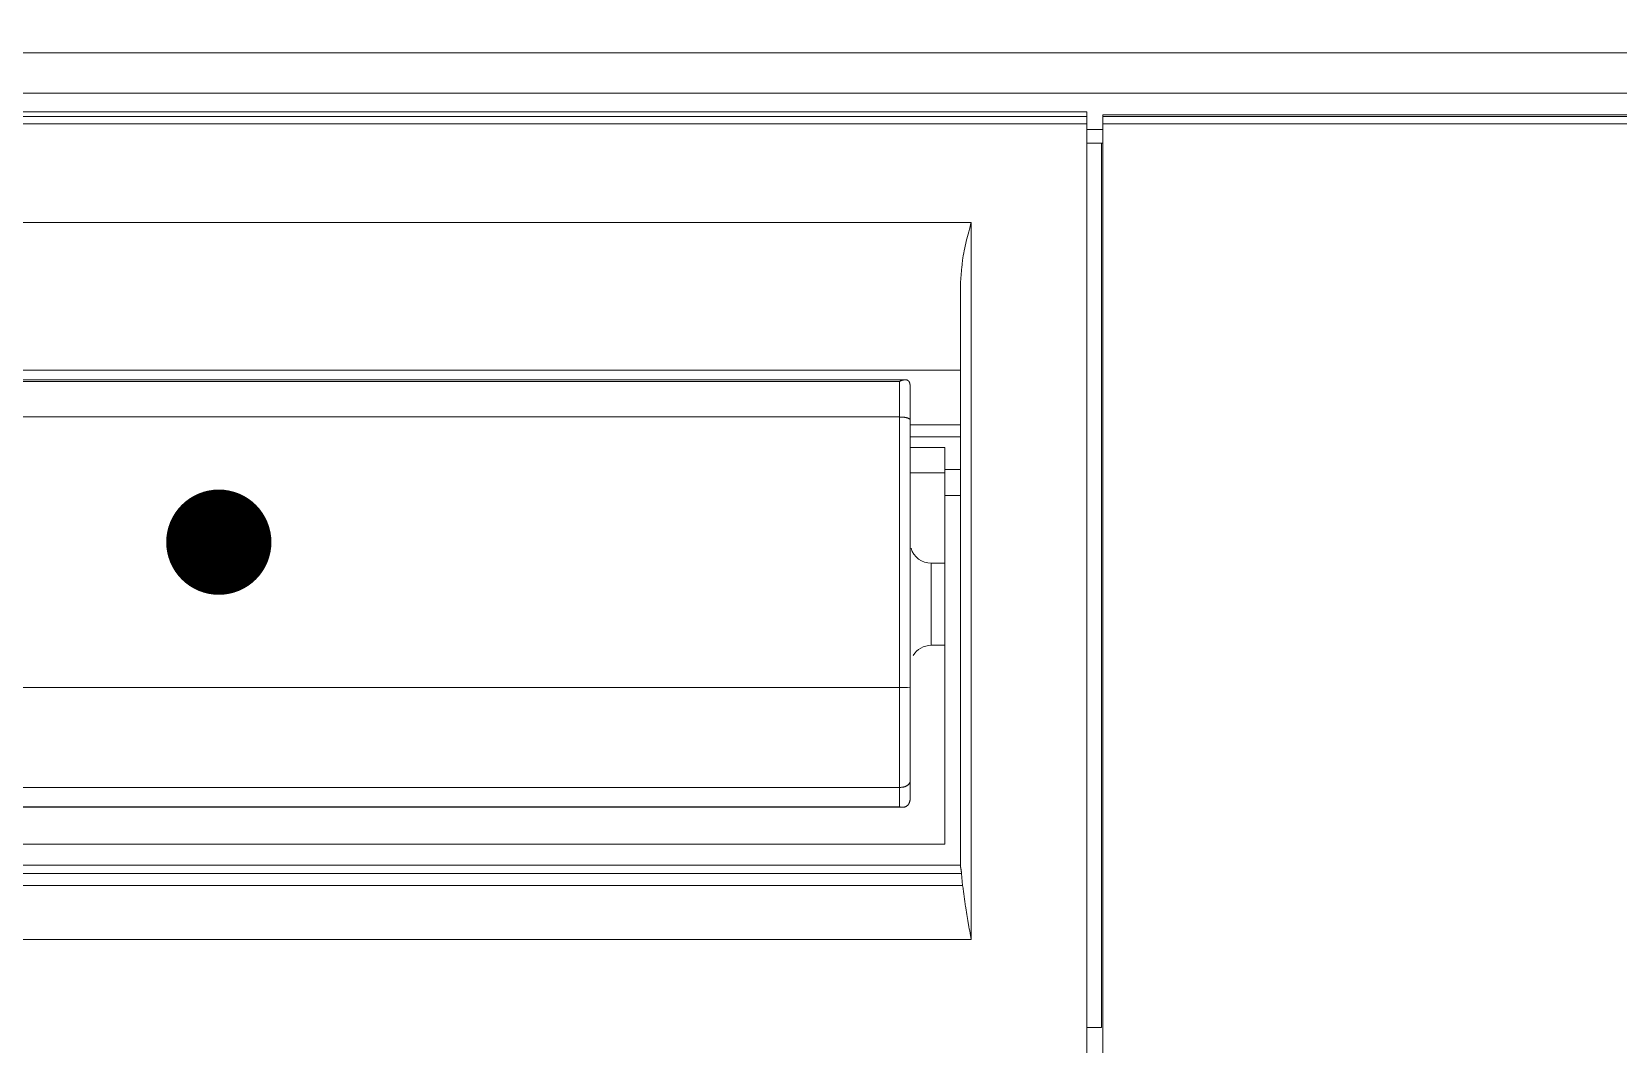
# Model space of a CAD drawing. Header units: metres. Extents: x -101133.8 to -101066.7, y -24899.3 to -24824.7.
# Drawn here: x -101106.5502 to -101106.3994, y -24853.2 to -24853.1038 of the extents above; entities that cross this region are included whole.
import ezdxf

# ---------------------------------------------------------------- set-up
doc = ezdxf.new("R2010")
doc.units = ezdxf.units.M
doc.header["$LTSCALE"] = 0.2
doc.header["$PDSIZE"] = -5
doc.layers.add('CMT-CVC-MATERIEL', color=30, linetype='Continuous')
doc.layers.add('CMT-VRV1', color=5, linetype='Continuous')

# ---------------------------------------------------------------- blocks, each defined once
blk = doc.blocks.new('Cassette 600x600')
at = {"linetype": 'Continuous', "lineweight": 13}
for p, q in [((-19987.53, 565.59), (-20573.93, 565.59)), ((-20573.93, 561.77), (-19987.53, 561.77)), ((-20434.23, 560.01), (-20127.23, 560.01)), ((-20434.23, 559.55), (-20127.23, 559.55)), ((-20127.23, 560.01), (-20127.23, 559.55)), ((-20127.23, 559.55), (-20127.23, 558.84)), ((-19987.53, 559.7), (-20125.73, 559.7)), ((-20125.73, 559.7), (-20125.73, 559.55)), ((-20125.73, 559.55), (-19988.84, 559.55)), ((-20125.73, 558.84), (-20125.73, 559.55)), ((-20127.23, 558.84), (-20434.23, 558.84)), ((-20127.23, 558.84), (-20127.23, 464.01)), ((-20125.73, 558.31), (-20127.23, 558.31)), ((-20125.73, 558.84), (-20125.73, 464.01)), ((-19988.84, 558.84), (-20125.73, 558.84)), ((-20125.83, 557.01), (-20127.23, 557.01)), ((-20125.83, 473.01), (-20125.83, 557.01)), ((-20125.73, 557.01), (-20125.83, 557.01)), ((-20423.23, 549.49), (-20138.23, 549.49)), ((-20138.23, 549.49), (-20138.23, 481.35)), ((-20139.23, 488.26), (-20139.23, 543.91)), ((-20139.23, 535.45), (-20422.23, 535.45)), ((-20144.51, 534.54), (-20416.95, 534.54)), ((-20145.03, 534.38), (-20416.43, 534.38)), ((-20145.03, 531.01), (-20145.03, 534.38)), ((-20144.04, 534.08), (-20144.03, 533.86)), ((-20144.03, 533.86), (-20144.03, 530.71)), ((-20416.43, 531.01), (-20145.03, 531.01)), ((-20145.03, 505.31), (-20145.03, 531.01)), ((-20144.03, 530.71), (-20144.03, 505.34)), ((-20139.23, 530.27), (-20144.03, 530.27)), ((-20139.23, 529.11), (-20144.03, 529.11)), ((-20144.03, 528.12), (-20140.73, 528.12)), ((-20140.73, 526.01), (-20140.73, 528.12)), ((-20144.03, 525.71), (-20140.73, 525.71)), ((-20140.73, 526.01), (-20139.23, 526.01)), ((-20140.73, 523.54), (-20140.73, 526.01)), ((-20140.73, 523.54), (-20140.73, 490.41)), ((-20139.23, 523.54), (-20140.73, 523.54)), ((-20140.73, 517.11), (-20142.03, 517.11)), ((-20142.03, 517.11), (-20142.03, 509.31)), ((-20142.03, 509.31), (-20140.73, 509.31)), ((-20416.43, 505.31), (-20145.03, 505.31)), ((-20145.03, 495.81), (-20145.03, 505.31)), ((-20144.03, 505.34), (-20144.03, 496.41)), ((-20144.03, 496.41), (-20144.03, 494.81)), ((-20416.43, 495.81), (-20145.03, 495.81)), ((-20145.03, 493.96), (-20145.03, 495.81)), ((-20144.03, 494.81), (-20144.04, 494.63)), ((-20416.69, 493.92), (-20144.77, 493.92)), ((-20416.43, 493.96), (-20145.03, 493.96)), ((-20420.73, 490.41), (-20140.73, 490.41)), ((-20139.14, 487.63), (-20422.32, 487.63)), ((-20422.23, 488.41), (-20139.23, 488.41)), ((-20139.04, 486.48), (-20139.14, 487.63)), ((-20422.42, 486.48), (-20139.04, 486.48)), ((-20138.23, 481.35), (-20423.23, 481.35)), ((-20125.83, 473.01), (-20127.23, 473.01))]:
    blk.add_line(p, q, dxfattribs=at)
at = {"linetype": 'Continuous', "const_width": 5}
blk.add_lwpolyline([(-20212.23, 519.11, 1), (-20207.23, 519.11, 1)], format="xyb", close=True, dxfattribs=at)
at = {"linetype": 'Continuous', "lineweight": 13}
for centre, radius, start, end in [((-20142.03, 519.11), 2, 196.6773, 270), ((-20142.03, 507.31), 2, 90, 149.2042), ((-20144.78, 513.57), 8.27, 268.2687, 275.2085)]:
    blk.add_arc(centre, radius, start, end, dxfattribs=at)
for points, knots in [([(-20139.23, 543.91), (-20139.22, 544.07), (-20139.21, 544.24), (-20139.19, 544.41), (-20139.18, 544.57), (-20139.17, 544.74), (-20139.15, 544.91), (-20139.14, 545.08), (-20139.12, 545.25), (-20139.1, 545.41), (-20139.09, 545.57), (-20139.07, 545.7), (-20139.04, 545.91), (-20139.01, 546.15), (-20138.95, 546.5), (-20138.89, 546.81), (-20138.82, 547.13), (-20138.76, 547.42), (-20138.69, 547.71), (-20138.62, 548), (-20138.55, 548.28), (-20138.46, 548.6), (-20138.38, 548.92), (-20138.29, 549.27), (-20138.24, 549.47), (-20138.24, 549.47), (-20138.24, 549.47), (-20138.23, 549.47), (-20138.23, 549.48), (-20138.23, 549.48), (-20138.23, 549.48), (-20138.23, 549.48), (-20138.23, 549.48), (-20138.23, 549.49), (-20138.23, 549.49), (-20138.23, 549.49), (-20138.23, 549.49)], [0, 0, 0, 0, 1, 1, 1, 2, 2, 2, 3, 3, 3, 4, 4, 4, 5, 5, 5, 6, 6, 6, 7, 7, 7, 8, 8, 8, 9, 9, 9, 10, 10, 10, 11, 11, 11, 12, 12, 12, 12]), ([(-20145.03, 534.38), (-20145.03, 534.38), (-20145.03, 534.38), (-20145.03, 534.38), (-20145.03, 534.38), (-20145.03, 534.38), (-20145.03, 534.38), (-20145.03, 534.38), (-20145.03, 534.38), (-20145.03, 534.38), (-20145.03, 534.39), (-20145.03, 534.39), (-20145.02, 534.39), (-20145.02, 534.39), (-20145.02, 534.39), (-20145.01, 534.39), (-20145.01, 534.39), (-20145, 534.4), (-20145, 534.4), (-20144.99, 534.4), (-20144.99, 534.4), (-20144.99, 534.41), (-20144.98, 534.41), (-20144.98, 534.41), (-20144.97, 534.41), (-20144.95, 534.42), (-20144.92, 534.44), (-20144.88, 534.45), (-20144.85, 534.47), (-20144.82, 534.48), (-20144.79, 534.49), (-20144.76, 534.5), (-20144.74, 534.51), (-20144.7, 534.51), (-20144.67, 534.52), (-20144.64, 534.53), (-20144.62, 534.53), (-20144.59, 534.54), (-20144.57, 534.54), (-20144.55, 534.54), (-20144.53, 534.54), (-20144.51, 534.54), (-20144.49, 534.54), (-20144.47, 534.54), (-20144.45, 534.54), (-20144.43, 534.54), (-20144.41, 534.54), (-20144.39, 534.53), (-20144.37, 534.53), (-20144.35, 534.52), (-20144.34, 534.52), (-20144.33, 534.52), (-20144.31, 534.51), (-20144.3, 534.51), (-20144.29, 534.5), (-20144.27, 534.49), (-20144.26, 534.49), (-20144.25, 534.48), (-20144.24, 534.47), (-20144.22, 534.46), (-20144.21, 534.45), (-20144.2, 534.44), (-20144.2, 534.44), (-20144.19, 534.43), (-20144.18, 534.42), (-20144.18, 534.42), (-20144.17, 534.41), (-20144.16, 534.4), (-20144.16, 534.39), (-20144.15, 534.38), (-20144.14, 534.37), (-20144.14, 534.37), (-20144.13, 534.36), (-20144.13, 534.35), (-20144.12, 534.34), (-20144.11, 534.33), (-20144.11, 534.32), (-20144.1, 534.31), (-20144.1, 534.3), (-20144.09, 534.29), (-20144.09, 534.27), (-20144.09, 534.26), (-20144.08, 534.25), (-20144.08, 534.24), (-20144.07, 534.23), (-20144.07, 534.22), (-20144.07, 534.2), (-20144.06, 534.19), (-20144.06, 534.18), (-20144.06, 534.17), (-20144.06, 534.15), (-20144.05, 534.14), (-20144.05, 534.13), (-20144.05, 534.12), (-20144.05, 534.1), (-20144.05, 534.09), (-20144.04, 534.08)], [0, 0, 0, 0, 1, 1, 1, 2, 2, 2, 3, 3, 3, 4, 4, 4, 5, 5, 5, 6, 6, 6, 7, 7, 7, 8, 8, 8, 9, 9, 9, 10, 10, 10, 11, 11, 11, 12, 12, 12, 13, 13, 13, 14, 14, 14, 15, 15, 15, 16, 16, 16, 17, 17, 17, 18, 18, 18, 19, 19, 19, 20, 20, 20, 21, 21, 21, 22, 22, 22, 23, 23, 23, 24, 24, 24, 25, 25, 25, 26, 26, 26, 27, 27, 27, 28, 28, 28, 29, 29, 29, 30, 30, 30, 31, 31, 31, 32, 32, 32, 32]), ([(-20145.03, 531.01), (-20145, 531), (-20144.97, 531), (-20144.95, 531), (-20144.92, 531), (-20144.89, 531), (-20144.86, 531), (-20144.83, 531), (-20144.81, 531), (-20144.78, 531), (-20144.75, 530.99), (-20144.73, 530.99), (-20144.7, 530.99), (-20144.67, 530.99), (-20144.65, 530.98), (-20144.62, 530.98), (-20144.59, 530.98), (-20144.57, 530.97), (-20144.55, 530.97), (-20144.52, 530.96), (-20144.5, 530.96), (-20144.47, 530.96), (-20144.45, 530.95), (-20144.43, 530.95), (-20144.41, 530.94), (-20144.38, 530.94), (-20144.36, 530.93), (-20144.34, 530.92), (-20144.32, 530.92), (-20144.3, 530.91), (-20144.28, 530.91), (-20144.26, 530.9), (-20144.25, 530.89), (-20144.23, 530.89), (-20144.21, 530.88), (-20144.2, 530.87), (-20144.18, 530.87), (-20144.17, 530.86), (-20144.15, 530.85), (-20144.14, 530.85), (-20144.13, 530.84), (-20144.12, 530.83), (-20144.11, 530.82), (-20144.09, 530.82), (-20144.09, 530.81), (-20144.08, 530.8), (-20144.07, 530.79), (-20144.06, 530.78), (-20144.05, 530.78), (-20144.05, 530.77), (-20144.05, 530.77), (-20144.05, 530.77), (-20144.04, 530.76), (-20144.04, 530.76), (-20144.04, 530.75), (-20144.04, 530.75), (-20144.04, 530.75), (-20144.03, 530.74), (-20144.03, 530.74), (-20144.03, 530.73), (-20144.03, 530.73), (-20144.03, 530.73), (-20144.03, 530.73), (-20144.03, 530.72), (-20144.03, 530.72), (-20144.03, 530.72), (-20144.03, 530.72), (-20144.03, 530.72), (-20144.03, 530.72), (-20144.03, 530.72), (-20144.03, 530.72), (-20144.03, 530.71), (-20144.03, 530.71)], [0, 0, 0, 0, 1, 1, 1, 2, 2, 2, 3, 3, 3, 4, 4, 4, 5, 5, 5, 6, 6, 6, 7, 7, 7, 8, 8, 8, 9, 9, 9, 10, 10, 10, 11, 11, 11, 12, 12, 12, 13, 13, 13, 14, 14, 14, 15, 15, 15, 16, 16, 16, 17, 17, 17, 18, 18, 18, 19, 19, 19, 20, 20, 20, 21, 21, 21, 22, 22, 22, 23, 23, 23, 24, 24, 24, 24]), ([(-20145.03, 495.81), (-20145, 495.81), (-20144.97, 495.81), (-20144.95, 495.81), (-20144.92, 495.81), (-20144.89, 495.81), (-20144.86, 495.82), (-20144.83, 495.82), (-20144.81, 495.82), (-20144.78, 495.83), (-20144.75, 495.83), (-20144.73, 495.83), (-20144.7, 495.84), (-20144.67, 495.84), (-20144.65, 495.85), (-20144.62, 495.86), (-20144.59, 495.86), (-20144.57, 495.87), (-20144.55, 495.88), (-20144.52, 495.89), (-20144.5, 495.9), (-20144.47, 495.91), (-20144.45, 495.92), (-20144.43, 495.93), (-20144.41, 495.94), (-20144.38, 495.95), (-20144.36, 495.96), (-20144.34, 495.97), (-20144.32, 495.98), (-20144.3, 495.99), (-20144.28, 496.01), (-20144.26, 496.02), (-20144.25, 496.03), (-20144.23, 496.05), (-20144.21, 496.06), (-20144.2, 496.07), (-20144.18, 496.09), (-20144.17, 496.1), (-20144.15, 496.12), (-20144.14, 496.13), (-20144.13, 496.15), (-20144.12, 496.16), (-20144.11, 496.18), (-20144.09, 496.19), (-20144.09, 496.21), (-20144.08, 496.23), (-20144.07, 496.24), (-20144.06, 496.26), (-20144.05, 496.27), (-20144.05, 496.28), (-20144.05, 496.29), (-20144.05, 496.3), (-20144.04, 496.31), (-20144.04, 496.32), (-20144.04, 496.32), (-20144.04, 496.33), (-20144.04, 496.34), (-20144.03, 496.35), (-20144.03, 496.36), (-20144.03, 496.37), (-20144.03, 496.38), (-20144.03, 496.38), (-20144.03, 496.38), (-20144.03, 496.38), (-20144.03, 496.39), (-20144.03, 496.39), (-20144.03, 496.39), (-20144.03, 496.39), (-20144.03, 496.4), (-20144.03, 496.4), (-20144.03, 496.4), (-20144.03, 496.4), (-20144.03, 496.41)], [0, 0, 0, 0, 1, 1, 1, 2, 2, 2, 3, 3, 3, 4, 4, 4, 5, 5, 5, 6, 6, 6, 7, 7, 7, 8, 8, 8, 9, 9, 9, 10, 10, 10, 11, 11, 11, 12, 12, 12, 13, 13, 13, 14, 14, 14, 15, 15, 15, 16, 16, 16, 17, 17, 17, 18, 18, 18, 19, 19, 19, 20, 20, 20, 21, 21, 21, 22, 22, 22, 23, 23, 23, 24, 24, 24, 24]), ([(-20144.04, 494.63), (-20144.04, 494.62), (-20144.04, 494.6), (-20144.04, 494.59), (-20144.05, 494.58), (-20144.05, 494.57), (-20144.05, 494.55), (-20144.05, 494.54), (-20144.06, 494.53), (-20144.06, 494.52), (-20144.06, 494.51), (-20144.06, 494.49), (-20144.07, 494.48), (-20144.07, 494.47), (-20144.07, 494.45), (-20144.08, 494.44), (-20144.08, 494.43), (-20144.08, 494.42), (-20144.09, 494.4), (-20144.09, 494.39), (-20144.1, 494.38), (-20144.1, 494.37), (-20144.11, 494.36), (-20144.11, 494.34), (-20144.12, 494.33), (-20144.12, 494.32), (-20144.13, 494.31), (-20144.13, 494.3), (-20144.14, 494.28), (-20144.15, 494.27), (-20144.15, 494.26), (-20144.16, 494.25), (-20144.17, 494.24), (-20144.17, 494.23), (-20144.18, 494.22), (-20144.19, 494.21), (-20144.19, 494.2), (-20144.2, 494.19), (-20144.21, 494.17), (-20144.23, 494.16), (-20144.24, 494.14), (-20144.25, 494.13), (-20144.26, 494.12), (-20144.27, 494.11), (-20144.29, 494.09), (-20144.3, 494.08), (-20144.31, 494.07), (-20144.32, 494.06), (-20144.34, 494.05), (-20144.35, 494.04), (-20144.37, 494.03), (-20144.39, 494.02), (-20144.41, 494.01), (-20144.43, 494), (-20144.45, 493.99), (-20144.46, 493.98), (-20144.48, 493.97), (-20144.5, 493.96), (-20144.52, 493.96), (-20144.54, 493.95), (-20144.56, 493.94), (-20144.59, 493.94), (-20144.61, 493.93), (-20144.64, 493.93), (-20144.67, 493.92), (-20144.7, 493.92), (-20144.73, 493.92), (-20144.75, 493.92), (-20144.78, 493.92), (-20144.81, 493.92), (-20144.84, 493.92), (-20144.87, 493.92), (-20144.89, 493.93), (-20144.91, 493.93), (-20144.92, 493.93), (-20144.93, 493.93), (-20144.94, 493.94), (-20144.95, 493.94), (-20144.96, 493.94), (-20144.97, 493.94), (-20144.98, 493.94), (-20144.99, 493.95), (-20145, 493.95), (-20145.02, 493.95), (-20145.02, 493.96), (-20145.03, 493.96), (-20145.03, 493.96), (-20145.03, 493.96), (-20145.03, 493.96), (-20145.03, 493.96), (-20145.03, 493.96), (-20145.03, 493.96), (-20145.03, 493.96), (-20145.03, 493.96), (-20145.03, 493.96), (-20145.03, 493.96), (-20145.03, 493.96)], [0, 0, 0, 0, 1, 1, 1, 2, 2, 2, 3, 3, 3, 4, 4, 4, 5, 5, 5, 6, 6, 6, 7, 7, 7, 8, 8, 8, 9, 9, 9, 10, 10, 10, 11, 11, 11, 12, 12, 12, 13, 13, 13, 14, 14, 14, 15, 15, 15, 16, 16, 16, 17, 17, 17, 18, 18, 18, 19, 19, 19, 20, 20, 20, 21, 21, 21, 22, 22, 22, 23, 23, 23, 24, 24, 24, 25, 25, 25, 26, 26, 26, 27, 27, 27, 28, 28, 28, 29, 29, 29, 30, 30, 30, 31, 31, 31, 32, 32, 32, 32]), ([(-20139.14, 487.63), (-20139.14, 487.65), (-20139.15, 487.68), (-20139.15, 487.71), (-20139.15, 487.73), (-20139.16, 487.76), (-20139.16, 487.79), (-20139.16, 487.81), (-20139.17, 487.84), (-20139.17, 487.86), (-20139.17, 487.89), (-20139.18, 487.91), (-20139.18, 487.94), (-20139.19, 487.96), (-20139.19, 487.98), (-20139.19, 488.01), (-20139.2, 488.03), (-20139.2, 488.05), (-20139.21, 488.07), (-20139.21, 488.09), (-20139.21, 488.11), (-20139.22, 488.13), (-20139.22, 488.15), (-20139.22, 488.17), (-20139.22, 488.19), (-20139.23, 488.19), (-20139.23, 488.2), (-20139.23, 488.2), (-20139.23, 488.21), (-20139.23, 488.22), (-20139.23, 488.22), (-20139.23, 488.23), (-20139.23, 488.24), (-20139.23, 488.24), (-20139.23, 488.25), (-20139.23, 488.25), (-20139.23, 488.26)], [0, 0, 0, 0, 1, 1, 1, 2, 2, 2, 3, 3, 3, 4, 4, 4, 5, 5, 5, 6, 6, 6, 7, 7, 7, 8, 8, 8, 9, 9, 9, 10, 10, 10, 11, 11, 11, 12, 12, 12, 12]), ([(-20138.23, 481.35), (-20138.23, 481.35), (-20138.23, 481.36), (-20138.23, 481.36), (-20138.23, 481.36), (-20138.23, 481.37), (-20138.23, 481.37), (-20138.23, 481.37), (-20138.23, 481.37), (-20138.23, 481.38), (-20138.24, 481.38), (-20138.24, 481.38), (-20138.24, 481.39), (-20138.27, 481.56), (-20138.32, 481.89), (-20138.37, 482.17), (-20138.42, 482.46), (-20138.47, 482.71), (-20138.51, 482.96), (-20138.55, 483.22), (-20138.6, 483.47), (-20138.64, 483.75), (-20138.69, 484.02), (-20138.73, 484.32), (-20138.77, 484.53), (-20138.8, 484.73), (-20138.82, 484.87), (-20138.84, 485.02), (-20138.86, 485.17), (-20138.88, 485.34), (-20138.9, 485.51), (-20138.93, 485.67), (-20138.95, 485.83), (-20138.97, 485.99), (-20138.99, 486.15), (-20139.01, 486.32), (-20139.04, 486.48)], [0, 0, 0, 0, 1, 1, 1, 2, 2, 2, 3, 3, 3, 4, 4, 4, 5, 5, 5, 6, 6, 6, 7, 7, 7, 8, 8, 8, 9, 9, 9, 10, 10, 10, 11, 11, 11, 12, 12, 12, 12])]:
    blk.add_open_spline(points, degree=3, knots=knots, dxfattribs=at)
at = {"linetype": 'Continuous', "lineweight": 25}
blk.add_point((-20209.73, 519.11), dxfattribs=at)

msp = doc.modelspace()

# ---------------------------------------------------------------- linework, layer by layer
at = {"layer": 'CMT-VRV1', "linetype": 'Continuous'}
for points in [[(-101106.77435, -24851.97888), (-101106.77435, -24852.21158), (-101106.65348, -24852.54733), (-101106.16383, -24853.0091), (-101106.16383, -24853.68777), (-101106.27573, -24854.26148), (-101106.11676, -24854.44505)], [(-101106.74935, -24851.97888), (-101106.74935, -24852.20722), (-101106.63198, -24852.53324), (-101106.13883, -24852.99832), (-101106.13883, -24853.69018), (-101106.24886, -24854.25432), (-101106.09787, -24854.42868)]]:
    msp.add_open_spline(points, degree=3, dxfattribs=at)

# ---------------------------------------------------------------- block references
at = {"layer": 'CMT-CVC-MATERIEL', "xscale": 0.001, "yscale": 0.001, "zscale": 0.001}
msp.add_blockref('Cassette 600x600', (-101086.32269, -24853.67138), dxfattribs=at)

doc.saveas('drawing.dxf')
